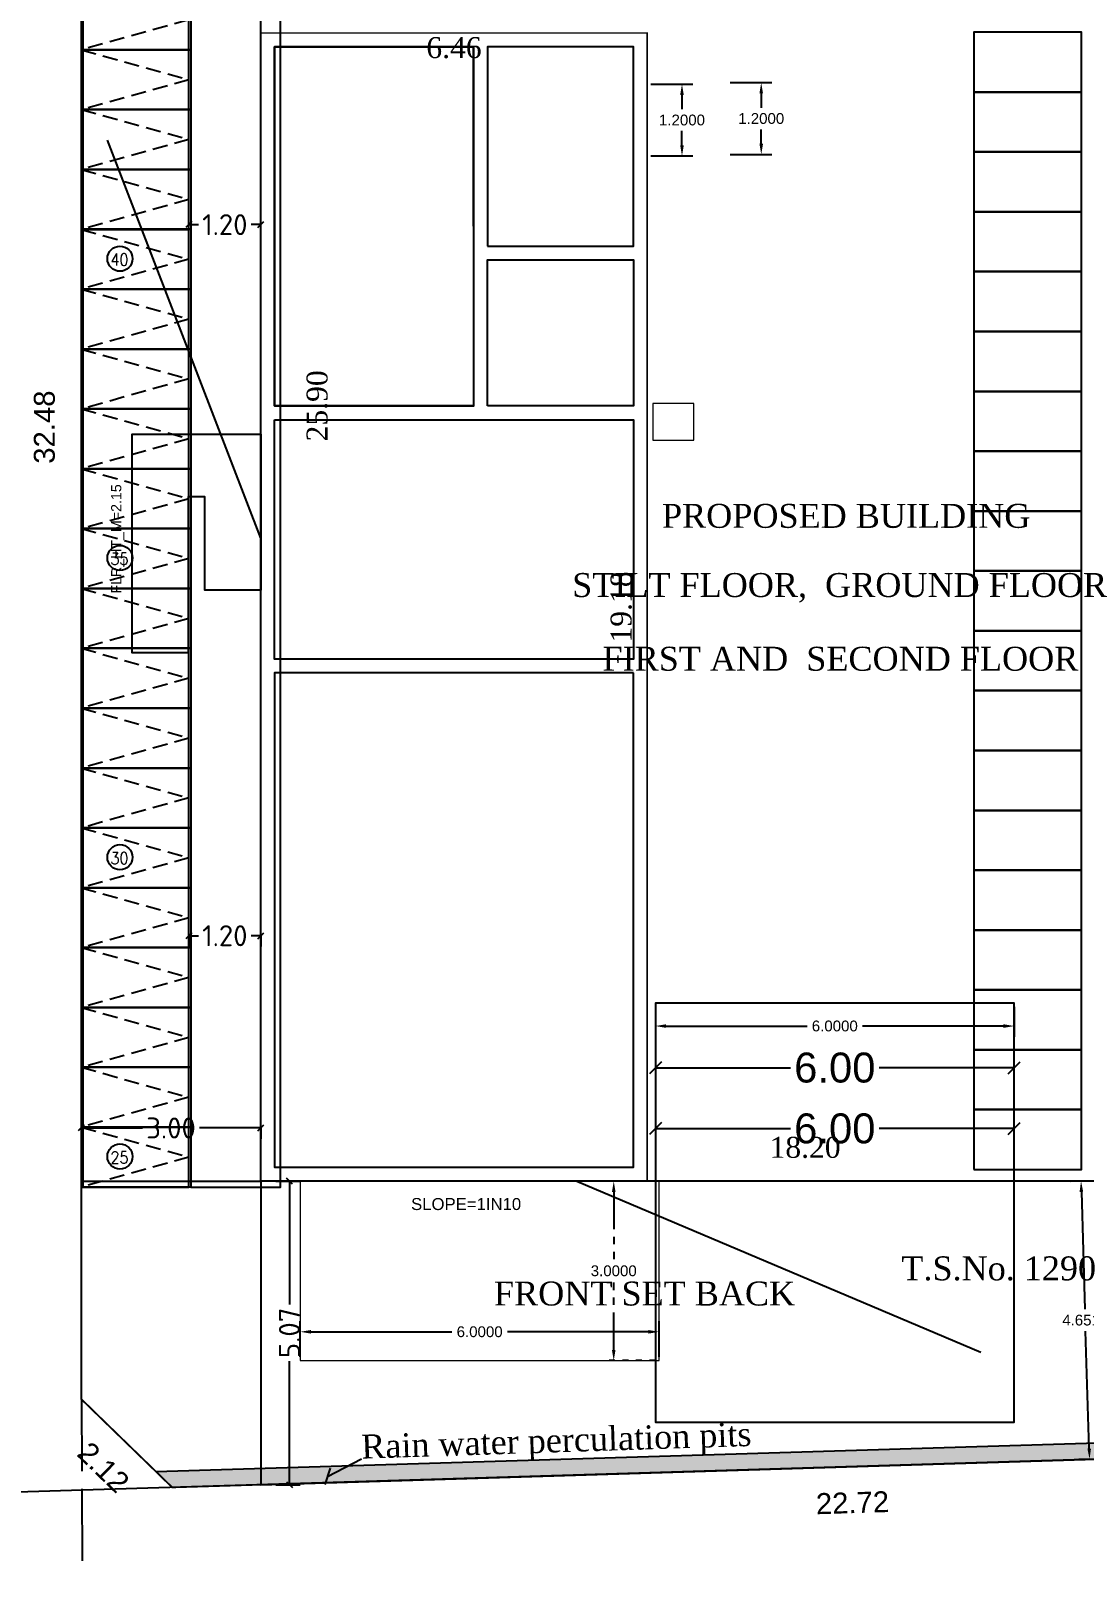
# Model space of a CAD drawing. Header units: metres. Extents: x 33037 to 87500, y -4470 to 25.
# Drawn here: x 87418 to 87435.62, y -4447.24 to -4421.55 of the extents above; entities that cross this region are included whole.
import ezdxf

# ---------------------------------------------------------------- set-up
doc = ezdxf.new("R2010")
doc.units = ezdxf.units.M
doc.header["$MEASUREMENT"] = 0
for name, pattern in [('ACAD_ISO02W100', [15, 12, -3]), ('DOT2', [0.125, 0, -0.125]), ('HIDDEN', [0.375, 0.25, -0.125]), ('PHANTOM2', [1.25, 0.625, -0.125, 0.125, -0.125, 0.125, -0.125])]:
    doc.linetypes.add(name, pattern=pattern)
for name, color, linetype in [('BLK_1_COVERED_AREA', 140, 'Continuous'), ('BLK_1_FLR_0_BLT_UP_AREA', 18, 'Continuous'), ('BLK_1_FLR_0_CARPET_AREA', 18, 'Continuous'), ('BLK_1_FLR_0_EXIT_WIDTH_DOOR', 2, 'Continuous'), ('BLK_1_FLR_0_EXIT_WIDTH_STAIR', 1, 'Continuous'), ('BLK_1_FLR_0_FIRESTAIR_1', 1, 'Continuous'), ('BLK_1_FLR_0_LIFT_1', 30, 'Continuous'), ('BLK_1_FLR_0_STAIR_1', 1, 'Continuous'), ('BLK_1_INTERNAL_VEHICULAR_ACCESS', 161, 'Continuous'), ('BLK_1_LVL_0_FRONT_SETBACK', 2, 'Continuous'), ('BLK_1_LVL_0_SIDE_SETBACK2', 102, 'Continuous'), ('DRIVE_WAY', 255, 'Continuous'), ('DRIVEWAY', 255, 'Continuous'), ('INVA-ELEVATION - 3', 8, 'Continuous'), ('PER_AISLE_WIDTH', 5, 'Continuous'), ('PLOT_BOUNDARY', 70, 'Continuous'), ('ROAD_WIDTH', 1, 'Continuous'), ('SURRENDER_ROAD_WIDTH', 2, 'Continuous'), ('TWO_WHEELER_DRIVEWAY_WAY', 6, 'Continuous')]:
    doc.layers.add(name, color=color, linetype=linetype)
for name, color, linetype, lineweight in [('BLK_1_FLR_0_DRINKING_WATER', 7, 'Continuous', 5), ('BLK_1_FLR_0_VEHICLE_RAMP_1', 1, 'Continuous', 0), ('BLK_1_LVL_0_BLDG_FOOT_PRINT', 1, 'Continuous', 5), ('NOTIFIED_ROAD', 183, 'Continuous', 13)]:
    doc.layers.add(name, color=color, linetype=linetype, lineweight=lineweight)
doc.layers.add('SHORTEST_DIST_TO_ROAD', color=6, linetype='Continuous', plot=False)
doc.layers.add('TWO_WHEELER_PARKING', color=2, linetype='Continuous', plot=False)
doc.styles.add('ARIAL', font='arial.ttf')
doc.styles.add('ISO Proportional', font='isocpeur.ttf')
doc.styles.add('ROMAND', font='romand.shx', dxfattribs={"width": 0.875})
doc.styles.add('ROMANS', font='times.ttf')
doc.styles.get("Standard").update_dxf_attribs({"font": 'arial.ttf'})
doc.dimstyles.new('boun', dxfattribs={"dimtxt": 0.35, "dimasz": 7, "dimexe": 0.18, "dimexo": 0.0625, "dimgap": 0.09, "dimtad": 0, "dimzin": 1, "dimdsep": 46, "dimtxsty": 'ARIAL', "dimblk": 'OBLIQUE', "dimcen": 0, "dimse1": 1, "dimse2": 1, "dimsd1": 1, "dimsd2": 1, "dimclrt": 256, "dimadec": 0, "dimazin": 0, "dimtfac": 1, "dimtofl": 0, "dimtmove": 2, "dimatfit": 3, "dimfxl": 0, "dimtolj": 1, "dimtzin": 0, "dimarcsym": 0})
doc.dimstyles.new('inner', dxfattribs={"dimtxt": 0.35, "dimasz": 7, "dimexe": 0.18, "dimexo": 0.0625, "dimgap": 0.09, "dimtad": 0, "dimzin": 1, "dimdsep": 46, "dimtxsty": 'ROMANS', "dimblk": 'OBLIQUE', "dimcen": 0, "dimse1": 1, "dimse2": 1, "dimsd1": 1, "dimsd2": 1, "dimclrt": 256, "dimadec": 0, "dimazin": 0, "dimtfac": 1, "dimtofl": 0, "dimtmove": 2, "dimatfit": 3, "dimfxl": 0, "dimtolj": 1, "dimtzin": 0, "dimarcsym": 0})
doc.dimstyles.new('SITE BOUND', dxfattribs={"dimtxt": 0.35, "dimasz": 0.1, "dimexe": 0.18, "dimexo": 0.0625, "dimgap": 0.09, "dimtad": 0, "dimtoh": 1, "dimzin": 0, "dimdsep": 46, "dimtxsty": 'ISO Proportional', "dimblk": 'OBLIQUE', "dimcen": 0.09, "dimclrd": 5, "dimclre": 5, "dimclrt": 7, "dimadec": 0, "dimazin": 0, "dimtfac": 1, "dimtofl": 0, "dimtmove": 2, "dimatfit": 3, "dimldrblk": 'OBLIQUE', "dimfxl": 0, "dimtolj": 1, "dimtzin": 0, "dimarcsym": 0})
doc.dimstyles.get("Standard").update_dxf_attribs({"dimtxt": 0.18, "dimasz": 0.18, "dimexe": 0.18, "dimexo": 0.0625, "dimgap": 0.09, "dimtad": 0, "dimtih": 1, "dimtoh": 1, "dimdec": 4, "dimzin": 0, "dimdsep": 46, "dimtxsty": 'Standard', "dimcen": 0.09, "dimadec": 0, "dimazin": 0, "dimtfac": 1, "dimtdec": 4, "dimtofl": 0, "dimtmove": 0, "dimatfit": 3, "dimfxl": 0, "dimtolj": 1, "dimtzin": 0, "dimarcsym": 0})
doc.dimstyles.new('Standard - 1', dxfattribs={"dimtxt": 0.7, "dimasz": 0.2, "dimexe": 0.18, "dimexo": 0.0625, "dimgap": 0.09, "dimtad": 0, "dimzin": 0, "dimdsep": 46, "dimtxsty": 'Standard', "dimblk": 'OBLIQUE', "dimcen": 0.09, "dimse1": 1, "dimse2": 1, "dimadec": 0, "dimazin": 0, "dimtfac": 1, "dimtofl": 0, "dimtmove": 0, "dimatfit": 3, "dimldrblk": 'OBLIQUE', "dimfxl": 0, "dimtolj": 1, "dimtzin": 0, "dimarcsym": 0})
doc.dimstyles.new('T-roman', dxfattribs={"dimtxt": 0.2, "dimasz": 0.2, "dimexe": 0.18, "dimexo": 0.0625, "dimgap": 0.09, "dimtad": 0, "dimtoh": 1, "dimzin": 0, "dimdsep": 46, "dimtxsty": 'ISO Proportional', "dimblk": 'OBLIQUE', "dimcen": 0.09, "dimclrd": 5, "dimclre": 2, "dimclrt": 7, "dimadec": 0, "dimazin": 0, "dimtfac": 1, "dimtofl": 0, "dimtmove": 2, "dimatfit": 3, "dimldrblk": 'OBLIQUE', "dimfxl": 0, "dimtolj": 1, "dimtzin": 0, "dimarcsym": 0})

# ---------------------------------------------------------------- blocks, each defined once
blk = doc.blocks.new('*D245')
at = {"layer": 'BLK_1_FLR_0_VEHICLE_RAMP_1', "color": 0, "lineweight": -2}
for p, q in [((87422.507, -4443.709), (87422.507, -4443.11)), ((87428.507, -4443.709), (87428.507, -4443.11)), ((87422.687, -4443.29), (87425.043, -4443.29)), ((87428.327, -4443.29), (87425.971, -4443.29))]:
    blk.add_line(p, q, dxfattribs=at)
at = {"layer": 'BLK_1_FLR_0_VEHICLE_RAMP_1', "color": 0}
for points in [[(87422.687, -4443.26), (87422.687, -4443.32), (87422.507, -4443.29)], [(87428.327, -4443.26), (87428.327, -4443.32), (87428.507, -4443.29)]]:
    blk.add_solid(points, dxfattribs=at)
at = {"layer": 'DEFPOINTS', "color": 0}
for p in [(87422.507, -4443.29), (87422.507, -4443.772), (87428.507, -4443.772)]:
    blk.add_point(p, dxfattribs=at)
at = {"layer": 'BLK_1_FLR_0_VEHICLE_RAMP_1', "color": 0, "insert": (87425.507, -4443.29), "char_height": 0.18, "attachment_point": 5}
blk.add_mtext('\\A1;6.0000', dxfattribs=at)
blk = doc.blocks.new('*D246')
at = {"layer": 'BLK_1_FLR_0_VEHICLE_RAMP_1', "color": 0, "linetype": 'DOT2', "lineweight": -2}
for p, q in [((87428.445, -4440.772), (87427.569, -4440.772)), ((87428.445, -4443.772), (87427.569, -4443.772))]:
    blk.add_line(p, q, dxfattribs=at)
at = {"layer": 'BLK_1_FLR_0_VEHICLE_RAMP_1', "color": 0, "linetype": 'PHANTOM2', "lineweight": -2}
for p, q in [((87427.749, -4440.952), (87427.749, -4442.09)), ((87427.749, -4443.592), (87427.749, -4442.454))]:
    blk.add_line(p, q, dxfattribs=at)
at = {"layer": 'BLK_1_FLR_0_VEHICLE_RAMP_1', "color": 0}
for points in [[(87427.719, -4440.952), (87427.779, -4440.952), (87427.749, -4440.772)], [(87427.719, -4443.592), (87427.779, -4443.592), (87427.749, -4443.772)]]:
    blk.add_solid(points, dxfattribs=at)
at = {"layer": 'DEFPOINTS', "color": 0}
for p in [(87427.749, -4440.772), (87428.507, -4440.772), (87428.507, -4443.772)]:
    blk.add_point(p, dxfattribs=at)
at = {"layer": 'BLK_1_FLR_0_VEHICLE_RAMP_1', "color": 0, "insert": (87427.749, -4442.272), "char_height": 0.18, "attachment_point": 5}
blk.add_mtext('\\A1;3.0000', dxfattribs=at)
blk = doc.blocks.new('*D247')
at = {"layer": 'DEFPOINTS', "color": 0}
for p in [(87428.445, -4437.801), (87434.445, -4437.801), (87434.445, -4438.182)]:
    blk.add_point(p, dxfattribs=at)
at = {"layer": 'DRIVEWAY', "color": 0, "lineweight": -2}
for p, q in [((87428.445, -4437.863), (87428.445, -4438.362)), ((87434.445, -4437.863), (87434.445, -4438.362)), ((87428.625, -4438.182), (87430.981, -4438.182)), ((87434.265, -4438.182), (87431.909, -4438.182))]:
    blk.add_line(p, q, dxfattribs=at)
at = {"layer": 'DRIVEWAY', "color": 0}
for points in [[(87428.625, -4438.152), (87428.625, -4438.212), (87428.445, -4438.182)], [(87434.265, -4438.152), (87434.265, -4438.212), (87434.445, -4438.182)]]:
    blk.add_solid(points, dxfattribs=at)
at = {"layer": 'DRIVEWAY', "color": 0, "insert": (87431.445, -4438.182), "char_height": 0.18, "attachment_point": 5}
blk.add_mtext('\\A1;6.0000', dxfattribs=at)
blk = doc.blocks.new('_Oblique')
at = {"color": 0, "linetype": 'ByBlock', "lineweight": -2}
blk.add_line((-0.5, -0.5), (0.5, 0.5), dxfattribs=at)
blk = doc.blocks.new('*D249')
at = {"layer": 'DEFPOINTS', "color": 0}
for p in [(87428.445, -4438.543), (87434.445, -4438.543), (87428.445, -4439.895)]:
    blk.add_point(p, dxfattribs=at)
at = {"layer": 'DRIVE_WAY', "color": 0, "lineweight": -2}
for p, q in [((87428.445, -4439.895), (87430.705, -4439.895)), ((87434.445, -4439.895), (87432.185, -4439.895))]:
    blk.add_line(p, q, dxfattribs=at)
at = {"layer": 'DRIVE_WAY', "color": 0, "lineweight": -2, "xscale": 0.2, "yscale": 0.2, "zscale": 0.2, "rotation": 180}
blk.add_blockref('_Oblique', (87428.445, -4439.895), dxfattribs=at)
at = {"layer": 'DRIVE_WAY', "color": 0, "lineweight": -2, "xscale": 0.2, "yscale": 0.2, "zscale": 0.2}
blk.add_blockref('_Oblique', (87434.445, -4439.895), dxfattribs=at)
at = {"layer": 'DRIVE_WAY', "color": 0, "lineweight": 25, "insert": (87431.445, -4439.895), "char_height": 0.5, "attachment_point": 5}
blk.add_mtext('\\A1;6.00', dxfattribs=at)
blk = doc.blocks.new('*D250')
at = {"layer": 'DEFPOINTS', "color": 0}
for p in [(87428.445, -4437.801), (87434.445, -4437.801), (87434.445, -4438.879)]:
    blk.add_point(p, dxfattribs=at)
at = {"layer": 'PER_AISLE_WIDTH', "color": 0, "lineweight": -2}
for p, q in [((87428.445, -4438.879), (87430.705, -4438.879)), ((87434.445, -4438.879), (87432.185, -4438.879))]:
    blk.add_line(p, q, dxfattribs=at)
at = {"layer": 'PER_AISLE_WIDTH', "color": 0, "lineweight": -2, "xscale": 0.2, "yscale": 0.2, "zscale": 0.2, "rotation": 180}
blk.add_blockref('_Oblique', (87428.445, -4438.879), dxfattribs=at)
at = {"layer": 'PER_AISLE_WIDTH', "color": 0, "lineweight": -2, "xscale": 0.2, "yscale": 0.2, "zscale": 0.2}
blk.add_blockref('_Oblique', (87434.445, -4438.879), dxfattribs=at)
at = {"layer": 'PER_AISLE_WIDTH', "color": 0, "insert": (87431.445, -4438.879), "char_height": 0.5, "attachment_point": 5}
blk.add_mtext('\\A1;6.00', dxfattribs=at)
blk = doc.blocks.new('*D333')
at = {"color": 5, "lineweight": -2}
for p, q in [((87422.097, -4440.772), (87422.507, -4440.772)), ((87422.327, -4440.772), (87422.327, -4442.833)), ((87422.327, -4445.844), (87422.327, -4443.783)), ((87422.097, -4445.844), (87422.507, -4445.844))]:
    blk.add_line(p, q, dxfattribs=at)
at = {"layer": 'DEFPOINTS', "color": 0}
for p in [(87421.847, -4440.772), (87421.847, -4445.844), (87422.327, -4445.844)]:
    blk.add_point(p, dxfattribs=at)
at = {"color": 5, "lineweight": -2, "xscale": 0.1, "yscale": 0.1, "zscale": 0.1}
for p, rotation in [((87422.327, -4440.772), 90), ((87422.327, -4445.844), 270)]:
    blk.add_blockref('_Oblique', p, dxfattribs=dict(at, rotation=rotation))
at = {"color": 7, "insert": (87422.327, -4443.308), "char_height": 0.35, "attachment_point": 5, "rotation": 90, "style": 'ISO Proportional'}
blk.add_mtext('\\A1;5.07', dxfattribs=at)
blk = doc.blocks.new('*D334')
at = {"color": 5, "lineweight": -2}
for p, q in [((87418.847, -4439.885), (87418.847, -4440.065)), ((87418.847, -4439.885), (87419.872, -4439.885)), ((87421.847, -4439.885), (87420.822, -4439.885)), ((87421.847, -4439.885), (87421.847, -4440.065))]:
    blk.add_line(p, q, dxfattribs=at)
at = {"layer": 'DEFPOINTS', "color": 0}
for p in [(87418.847, -4439.885), (87418.847, -4439.885), (87421.847, -4439.885)]:
    blk.add_point(p, dxfattribs=at)
at = {"color": 5, "lineweight": -2, "xscale": 0.1, "yscale": 0.1, "zscale": 0.1}
for p, rotation in [((87418.847, -4439.885), 179.9999975714383), ((87421.847, -4439.885), 359.9999975714384)]:
    blk.add_blockref('_Oblique', p, dxfattribs=dict(at, rotation=rotation))
at = {"color": 7, "insert": (87420.347, -4439.885), "char_height": 0.35, "attachment_point": 5, "rotation": 360, "style": 'ISO Proportional'}
blk.add_mtext('\\A1;3.00', dxfattribs=at)
blk = doc.blocks.new('*D284')
at = {"layer": 'DEFPOINTS', "color": 0}
for p in [(87421.847, -4414.871), (87421.847, -4440.772), (87422.792, -4440.772)]:
    blk.add_point(p, dxfattribs=at)
at = {"insert": (87422.792, -4427.821), "char_height": 0.35, "attachment_point": 5, "rotation": 90, "style": 'ROMANS'}
blk.add_mtext('\\A1;25.90', dxfattribs=at)
blk = doc.blocks.new('*D285')
at = {"layer": 'DEFPOINTS', "color": 0}
for p in [(87421.847, -4440.212), (87421.847, -4440.772), (87440.048, -4440.772)]:
    blk.add_point(p, dxfattribs=at)
at = {"insert": (87430.948, -4440.212), "char_height": 0.35, "attachment_point": 5, "style": 'ROMANS'}
blk.add_mtext('\\A1;18.20', dxfattribs=at)
blk = doc.blocks.new('2w')
at = {"layer": 'INVA-ELEVATION - 3'}
blk.add_lwpolyline([(-3.615, 0.069), (-1.815, 0.069), (-1.815, 1.069), (-3.615, 1.069)], close=True, dxfattribs=at)
at = {"layer": 'INVA-ELEVATION - 3', "linetype": 'HIDDEN'}
blk.add_lwpolyline([(-3.615, 1.069), (-1.815, 0.569), (-3.615, 0.069)], dxfattribs=at)
blk = doc.blocks.new('*D270')
at = {"color": 5, "lineweight": -2}
for p, q in [((87420.647, -4424.809), (87420.647, -4424.613)), ((87421.847, -4424.809), (87421.847, -4424.613)), ((87420.647, -4424.793), (87420.807, -4424.793)), ((87421.847, -4424.793), (87421.687, -4424.793))]:
    blk.add_line(p, q, dxfattribs=at)
at = {"layer": 'DEFPOINTS', "color": 0}
for p in [(87420.647, -4424.871), (87421.847, -4424.793), (87421.847, -4424.871)]:
    blk.add_point(p, dxfattribs=at)
at = {"color": 5, "lineweight": -2, "xscale": 0.1, "yscale": 0.1, "zscale": 0.1, "rotation": 180}
blk.add_blockref('_Oblique', (87420.647, -4424.793), dxfattribs=at)
at = {"color": 5, "lineweight": -2, "xscale": 0.1, "yscale": 0.1, "zscale": 0.1}
blk.add_blockref('_Oblique', (87421.847, -4424.793), dxfattribs=at)
at = {"color": 7, "insert": (87421.247, -4424.793), "char_height": 0.35, "attachment_point": 5, "style": 'ISO Proportional'}
blk.add_mtext('\\A1;1.20', dxfattribs=at)
blk = doc.blocks.new('*D271')
at = {"color": 5, "lineweight": -2}
for p, q in [((87420.647, -4436.673), (87420.647, -4436.853)), ((87420.647, -4436.673), (87420.807, -4436.673)), ((87421.847, -4436.673), (87421.687, -4436.673)), ((87421.847, -4436.673), (87421.847, -4436.853))]:
    blk.add_line(p, q, dxfattribs=at)
at = {"layer": 'DEFPOINTS', "color": 0}
for p in [(87420.647, -4436.66), (87421.847, -4436.66), (87421.847, -4436.673)]:
    blk.add_point(p, dxfattribs=at)
at = {"color": 5, "lineweight": -2, "xscale": 0.1, "yscale": 0.1, "zscale": 0.1, "rotation": 180}
blk.add_blockref('_Oblique', (87420.647, -4436.673), dxfattribs=at)
at = {"color": 5, "lineweight": -2, "xscale": 0.1, "yscale": 0.1, "zscale": 0.1}
blk.add_blockref('_Oblique', (87421.847, -4436.673), dxfattribs=at)
at = {"color": 7, "insert": (87421.247, -4436.673), "char_height": 0.35, "attachment_point": 5, "style": 'ISO Proportional'}
blk.add_mtext('\\A1;1.20', dxfattribs=at)
blk = doc.blocks.new('*D272')
at = {"layer": 'DEFPOINTS', "color": 0}
for p in [(87421.848, -4421.591), (87428.308, -4421.591), (87421.848, -4421.839)]:
    blk.add_point(p, dxfattribs=at)
at = {"insert": (87425.078, -4421.839), "char_height": 0.35, "attachment_point": 5, "style": 'ROMANS'}
blk.add_mtext('\\A1;6.46', dxfattribs=at)
blk = doc.blocks.new('*D273')
at = {"layer": 'DEFPOINTS', "color": 0}
for p in [(87428.308, -4421.591), (87427.875, -4440.772), (87428.308, -4440.772)]:
    blk.add_point(p, dxfattribs=at)
at = {"insert": (87427.875, -4431.181), "char_height": 0.35, "attachment_point": 5, "rotation": 90, "style": 'ROMANS'}
blk.add_mtext('\\A1;19.18', dxfattribs=at)
blk = doc.blocks.new('*D276')
at = {"layer": 'DEFPOINTS', "color": 0}
for p in [(87443.079, -4445.195), (87420.367, -4445.889), (87420.385, -4446.492)]:
    blk.add_point(p, dxfattribs=at)
at = {"insert": (87431.741, -4446.145), "char_height": 0.35, "attachment_point": 5, "rotation": 1.7502, "style": 'ARIAL'}
blk.add_mtext('\\A1;22.72', dxfattribs=at)
blk = doc.blocks.new('*D277')
at = {"layer": 'DEFPOINTS', "color": 0}
for p in [(87418.847, -4444.416), (87420.367, -4445.889), (87419.979, -4446.289)]:
    blk.add_point(p, dxfattribs=at)
at = {"insert": (87419.219, -4445.553), "char_height": 0.35, "attachment_point": 5, "rotation": 315.8751, "style": 'ARIAL'}
blk.add_mtext('\\A1;2.12', dxfattribs=at)
blk = doc.blocks.new('*D278')
at = {"layer": 'DEFPOINTS', "color": 0}
for p in [(87418.231, -4411.937), (87418.847, -4411.937), (87418.847, -4444.416)]:
    blk.add_point(p, dxfattribs=at)
at = {"insert": (87418.231, -4428.176), "char_height": 0.35, "attachment_point": 5, "rotation": 90, "style": 'ARIAL'}
blk.add_mtext('\\A1;32.48', dxfattribs=at)
blk = doc.blocks.new('*D358')
at = {"layer": 'DEFPOINTS', "color": 0}
for p in [(87435.562, -4440.772), (87435.704, -4445.421), (87435.704, -4445.421)]:
    blk.add_point(p, dxfattribs=at)
at = {"layer": 'SHORTEST_DIST_TO_ROAD', "color": 0, "lineweight": -2}
for p, q in [((87435.5, -4440.774), (87435.382, -4440.777)), ((87435.568, -4440.952), (87435.627, -4442.914)), ((87435.699, -4445.241), (87435.639, -4443.278)), ((87435.642, -4445.423), (87435.524, -4445.426))]:
    blk.add_line(p, q, dxfattribs=at)
at = {"layer": 'SHORTEST_DIST_TO_ROAD', "color": 0}
for points in [[(87435.598, -4440.951), (87435.538, -4440.952), (87435.562, -4440.772)], [(87435.729, -4445.24), (87435.669, -4445.242), (87435.704, -4445.421)]]:
    blk.add_solid(points, dxfattribs=at)
at = {"layer": 'SHORTEST_DIST_TO_ROAD', "color": 0, "insert": (87435.633, -4443.096), "char_height": 0.18, "attachment_point": 5}
blk.add_mtext('\\A1;4.6513', dxfattribs=at)
blk = doc.blocks.new('*D362')
at = {"layer": 'BLK_1_FLR_0_EXIT_WIDTH_STAIR', "color": 0, "lineweight": -2}
for p, q in [((87428.37, -4422.446), (87429.07, -4422.446)), ((87428.89, -4422.626), (87428.89, -4422.865)), ((87428.89, -4423.466), (87428.89, -4423.228)), ((87428.37, -4423.646), (87429.07, -4423.646))]:
    blk.add_line(p, q, dxfattribs=at)
at = {"layer": 'BLK_1_FLR_0_EXIT_WIDTH_STAIR', "color": 0}
for points in [[(87428.92, -4422.626), (87428.86, -4422.626), (87428.89, -4422.446)], [(87428.92, -4423.466), (87428.86, -4423.466), (87428.89, -4423.646)]]:
    blk.add_solid(points, dxfattribs=at)
at = {"layer": 'DEFPOINTS', "color": 0}
for p in [(87428.308, -4422.446), (87428.89, -4422.446), (87428.308, -4423.646)]:
    blk.add_point(p, dxfattribs=at)
at = {"layer": 'BLK_1_FLR_0_EXIT_WIDTH_STAIR', "color": 0, "insert": (87428.89, -4423.046), "char_height": 0.18, "attachment_point": 5}
blk.add_mtext('\\A1;1.2000', dxfattribs=at)
blk = doc.blocks.new('*D365')
at = {"layer": 'BLK_1_FLR_0_EXIT_WIDTH_DOOR', "color": 0, "lineweight": -2}
for p, q in [((87429.695, -4422.421), (87430.395, -4422.421)), ((87430.215, -4422.601), (87430.215, -4422.839)), ((87430.215, -4423.441), (87430.215, -4423.202)), ((87429.695, -4423.621), (87430.395, -4423.621))]:
    blk.add_line(p, q, dxfattribs=at)
at = {"layer": 'BLK_1_FLR_0_EXIT_WIDTH_DOOR', "color": 0}
for points in [[(87430.245, -4422.601), (87430.185, -4422.601), (87430.215, -4422.421)], [(87430.245, -4423.441), (87430.185, -4423.441), (87430.215, -4423.621)]]:
    blk.add_solid(points, dxfattribs=at)
at = {"layer": 'DEFPOINTS', "color": 0}
for p in [(87429.633, -4422.421), (87430.215, -4422.421), (87429.633, -4423.621)]:
    blk.add_point(p, dxfattribs=at)
at = {"layer": 'BLK_1_FLR_0_EXIT_WIDTH_DOOR', "color": 0, "insert": (87430.215, -4423.021), "char_height": 0.18, "attachment_point": 5}
blk.add_mtext('\\A1;1.2000', dxfattribs=at)

msp = doc.modelspace()

# ---------------------------------------------------------------- hatches: boundary and pattern name
h = msp.add_hatch()
h.set_pattern_fill('GRAVEL', color=0, scale=0.5)
h.set_pattern_definition([(228.012787504, (1121.955274, 123.860807), (-4, -4.5), [0.067268, -6.6595440235]), (184.969740728, (1121.910274, 123.810807), (6, 0.5), [0.115434, -11.4279623806]), (132.51044708, (1121.795274, 123.800807), (5, -5.5), [0.081394, -8.058016298]), (267.273689006, (1121.600274, 123.675807), (0.5, 10), [0.105119, -10.4067790208]), (292.833654178, (1121.595274, 123.570807), (-2.5, 6), [0.1030775, -10.204686564]), (357.273689006, (1121.635274, 123.475807), (-10, 0.5), [0.105119, -10.4067790208]), (37.694240467, (1121.740274, 123.470807), (-6.5, -5), [0.1390145, -13.7624242745]), (72.255328375, (1121.850274, 123.555807), (3.5, 11), [0.131244, -12.9931607484]), (121.429565615, (1121.890274, 123.680807), (-4, 6.5), [0.105475, -10.442036555]), (175.23635831, (1121.835274, 123.770807), (5.5, -0.5), [0.120416, -5.9003812894]), (222.397437798, (1121.715274, 123.780807), (-6, -5.5), [0.155724, -15.4166875024]), (138.814074834, (1122.095274, 123.670807), (-3.5, 3), [0.0531505, -5.2619224064]), (171.46923439, (1122.055274, 123.705807), (6.5, -1), [0.1011185, -10.010755708]), (225, (1121.95527, 123.7208), (-1e-16, -0.5), [0.0707105, -0.6363962812]), (203.19859051, (1121.920274, 123.78081), (2.5, 1), [0.038079, -3.769807553]), (291.80140949, (1121.88527, 123.76581), (-0.5, 1.5), [0.0538515, -2.6387309036]), (30.96375653, (1121.90527, 123.71581), (1.5, 1), [0.0874645, -2.8280114474]), (161.56505118, (1121.98027, 123.7608), (1, -0.5), [0.0632455, -1.51789333]), (16.389540334, (1121.595274, 123.765807), (5, 1.5), [0.0886, -8.7714225733]), (70.34617594, (1121.680274, 123.790807), (-2, -5.500000000002), [0.0743305, -7.3587038737]), (293.19859051, (1121.980274, 123.86081), (-1, 2.5), [0.0761575, -3.731729053]), (343.610459666, (1122.010274, 123.790807), (-5, 1.5), [0.0886, -8.7714225733]), (339.44395478, (1121.595274, 123.455807), (-2.5, 1), [0.08544, -4.1865618727]), (294.77514057, (1121.675274, 123.425807), (-2.5, 5.5), [0.071589, -7.0873215316]), (66.80140949, (1121.985274, 123.36081), (1, 2.5), [0.0761575, -3.731729053]), (17.354024636, (1122.015274, 123.430807), (-6.5, -2), [0.0838155, -8.297711807]), (69.44395478, (1121.740274, 123.360807), (-1, -2.5), [0.04272, -4.2292818727]), (101.30993247, (1121.95527, 123.36081), (-0.5, 2), [0.025495, -2.5240147568]), (165.96375653, (1121.95027, 123.38581), (1.5, -0.5), [0.1030775, -1.9584753128]), (186.009005957, (1121.850274, 123.410807), (5, 0.5), [0.095525, -9.4569615873]), (303.69006753, (1121.90527, 123.67081), (-0.5, 1), [0.072111, -1.7306646377]), (353.157226587, (1121.945274, 123.610807), (8.5, -1), [0.125897, -12.463781312]), (60.9453959, (1122.070274, 123.595807), (-2, -3.5), [0.051478, -5.0963370705]), (90, (1122.09527, 123.6408), (-0.5, 0.5), [0.03, -0.47]), (120.256437164, (1121.840274, 123.425807), (2, -3.5), [0.069462, -6.8767599947]), (48.012787504, (1121.805274, 123.485807), (4, 4.5), [0.134536, -6.5922760235]), (0, (1121.89527, 123.5858), (0.5, 0.5), [0.13, -0.37]), (325.30484647, (1122.025274, 123.585807), (5, -3.5), [0.079057, -7.8266371504]), (254.0546041, (1122.090274, 123.54081), (-0.5, -2), [0.072801, -3.5672539446]), (207.645975364, (1122.070274, 123.470807), (-9.5, -5), [0.1185325, -11.734737091]), (175.42607874, (1121.965274, 123.415807), (-6.5, 0.5), [0.1253995, -12.414536704])])
h.paths.add_polyline_path([(87440.04754, -4445.28797), (87440.04754, -4445.01526), (87420.0942, -4445.62497), (87420.36678, -4445.88935)])
h.paths.add_polyline_path([(87423.40841, -4445.67456), (87430.05317, -4445.4575), (87430.0269, -4444.65332), (87423.38214, -4444.87037)], flags=9)

# ---------------------------------------------------------------- linework, layer by layer
at = {"color": 0, "linetype": 'ACAD_ISO02W100', "ltscale": 0.1}
msp.add_line((87418.84749, -4444.41577), (87418.91389, -4455.37186), dxfattribs=at)
at = {"color": 0}
for points, const_width in [([(87418.8475, -4411.93662), (87418.84749, -4444.41577), (87420.36678, -4445.88935), (87443.07854, -4445.19535), (87443.1129, -4411.221)], 0.03), ([(87421.84749, -4416.57824), (87438.35301, -4416.57824), (87438.35301, -4440.7716), (87421.84749, -4440.7716)], 0.025)]:
    msp.add_lwpolyline(points, close=True, dxfattribs=dict(at, const_width=const_width))
at = {"color": 0, "linetype": 'ACAD_ISO02W100', "ltscale": 0.1, "const_width": 0.025}
for points in [[(87421.84749, -4414.87114), (87421.84749, -4440.7716), (87440.04754, -4440.7716), (87440.04754, -4414.87114)], [(87421.84755, -4421.59137), (87428.30777, -4421.59137), (87428.30777, -4440.7716), (87421.84755, -4440.7716)]]:
    msp.add_lwpolyline(points, close=True, dxfattribs=at)
at = {"color": 0}
msp.add_lwpolyline([(87420.0942, -4445.62497), (87440.04754, -4445.01526)], dxfattribs=at)
for centre in [(87419.49279, -4425.36195), (87419.49279, -4430.36195), (87419.49279, -4435.36195), (87419.49279, -4440.36195)]:
    msp.add_circle(centre, 0.21054, dxfattribs=at)
at = {"layer": 'BLK_1_COVERED_AREA'}
msp.add_lwpolyline([(87421.84749, -4416.57824), (87438.35301, -4416.57824), (87438.35301, -4440.7716), (87421.84749, -4440.7716)], close=True, dxfattribs=at)
at = {"layer": 'BLK_1_FLR_0_BLT_UP_AREA', "color": 18}
msp.add_lwpolyline([(87421.84752, -4416.57824), (87438.35299, -4416.57824), (87438.35301, -4440.7716), (87421.84755, -4440.7716)], close=True, dxfattribs=at)
at = {"layer": 'BLK_1_FLR_0_CARPET_AREA', "color": 18}
for points in [[(87425.40255, -4427.82141), (87422.07754, -4427.82141), (87422.07754, -4421.82137), (87425.40255, -4421.82137)], [(87425.63752, -4425.15141), (87428.07747, -4425.15141), (87428.07747, -4421.82137), (87425.63752, -4421.82137)], [(87422.07749, -4428.05141), (87428.07777, -4428.05141), (87428.07777, -4432.05135), (87422.07749, -4432.05135)], [(87428.07777, -4432.28136), (87422.0775, -4432.28136), (87422.0775, -4440.5416), (87428.07777, -4440.5416)]]:
    msp.add_lwpolyline(points, close=True, dxfattribs=at)
at = {"layer": 'BLK_1_FLR_0_DRINKING_WATER'}
msp.add_lwpolyline([(87428.40196, -4427.78323), (87428.40196, -4428.39203), (87429.08981, -4428.39203), (87429.08981, -4427.78323)], close=True, dxfattribs=at)
at = {"layer": 'BLK_1_FLR_0_FIRESTAIR_1', "linetype": 'Continuous'}
msp.add_lwpolyline([(87421.84749, -4430.90232), (87420.91249, -4430.90232), (87420.91249, -4429.33832), (87420.63105, -4429.33832), (87420.63105, -4431.94499), (87419.69699, -4431.94557), (87419.69699, -4428.29602), (87421.84749, -4428.29602)], close=True, dxfattribs=at)
at = {"layer": 'BLK_1_FLR_0_LIFT_1'}
msp.add_lwpolyline([(87425.63752, -4427.82141), (87425.63752, -4425.38141), (87428.07742, -4425.38141), (87428.07742, -4427.82141)], close=True, dxfattribs=at)
at = {"layer": 'BLK_1_FLR_0_STAIR_1', "linetype": 'Continuous'}
msp.add_lwpolyline([(87422.07746, -4427.82141), (87425.40752, -4427.82141), (87425.40507, -4421.82137), (87422.07501, -4421.82137)], close=True, dxfattribs=at)
at = {"layer": 'BLK_1_FLR_0_VEHICLE_RAMP_1'}
msp.add_lwpolyline([(87422.50719, -4443.7716), (87428.50719, -4443.7716), (87428.50719, -4440.7716), (87422.50719, -4440.7716)], close=True, dxfattribs=at)
at = {"layer": 'BLK_1_INTERNAL_VEHICULAR_ACCESS'}
for points in [[(87421.84755, -4430.02879), (87419.28753, -4423.38165)], [(87427.13268, -4440.7716), (87433.88767, -4443.63277)]]:
    msp.add_lwpolyline(points, dxfattribs=at)
at = {"layer": 'BLK_1_LVL_0_BLDG_FOOT_PRINT'}
msp.add_lwpolyline([(87421.84749, -4416.57824), (87438.35301, -4416.57824), (87438.35301, -4440.7716), (87421.84749, -4440.7716)], close=True, dxfattribs=at)
at = {"layer": 'BLK_1_LVL_0_FRONT_SETBACK'}
msp.add_lwpolyline([(87438.35301, -4440.7716), (87421.84749, -4440.7716), (87421.84749, -4445.8441), (87438.35301, -4445.33975)], close=True, dxfattribs=at)
at = {"layer": 'BLK_1_LVL_0_SIDE_SETBACK2', "linetype": 'ByBlock'}
msp.add_lwpolyline([(87421.84749, -4416.57824), (87418.8475, -4416.57824), (87418.84749, -4440.7716), (87421.84749, -4440.7716)], close=True, dxfattribs=at)
at = {"layer": 'DRIVE_WAY'}
msp.add_lwpolyline([(87434.44469, -4437.80057), (87428.44469, -4437.80057), (87428.44469, -4444.80057), (87434.44469, -4444.80057)], close=True, dxfattribs=at)
at = {"layer": 'DRIVEWAY', "color": 255}
msp.add_lwpolyline([(87428.44469, -4444.80057), (87434.44469, -4444.80057), (87434.44469, -4437.80057), (87428.44469, -4437.80057)], close=True, dxfattribs=at)
at = {"layer": 'NOTIFIED_ROAD', "color": 1}
msp.add_lwpolyline([(87408.64351, -4446.24757), (87409.29406, -4467.53763), (87447.42405, -4466.37251), (87446.7735, -4445.08244)], close=True, dxfattribs=at)
at = {"layer": 'PER_AISLE_WIDTH'}
msp.add_lwpolyline([(87434.44469, -4437.80057), (87428.44469, -4437.80057), (87428.44469, -4444.80057), (87434.44469, -4444.80057)], close=True, dxfattribs=at)
at = {"layer": 'PLOT_BOUNDARY', "linetype": 'ByBlock'}
msp.add_lwpolyline([(87418.8475, -4411.93662), (87443.1129, -4411.221), (87443.07854, -4445.19535), (87420.36678, -4445.88935), (87418.84749, -4444.41577)], close=True, dxfattribs=at)
at = {"layer": 'ROAD_WIDTH', "color": 1}
msp.add_lwpolyline([(87408.64351, -4446.24757), (87409.29406, -4467.53763), (87447.42405, -4466.37251), (87446.7735, -4445.08244)], close=True, dxfattribs=at)
at = {"layer": 'SURRENDER_ROAD_WIDTH'}
msp.add_lwpolyline([(87408.64351, -4446.24757), (87409.29406, -4467.53763), (87447.42405, -4466.37251), (87446.7735, -4445.08244)], close=True, dxfattribs=at)
at = {"layer": 'TWO_WHEELER_DRIVEWAY_WAY'}
msp.add_lwpolyline([(87422.178, -4414.87114), (87420.678, -4414.87114), (87420.678, -4440.87114), (87422.178, -4440.87114)], close=True, dxfattribs=at)
at = {"layer": 'TWO_WHEELER_PARKING', "linetype": 'Continuous'}
for points in [[(87420.678, -4421.87114), (87418.878, -4421.87114), (87418.878, -4420.87114), (87420.678, -4420.87114)], [(87433.76761, -4422.57824), (87435.56761, -4422.57824), (87435.56761, -4421.57824), (87433.76761, -4421.57824)], [(87420.678, -4422.87114), (87418.878, -4422.87114), (87418.878, -4421.87114), (87420.678, -4421.87114)], [(87433.76761, -4423.57824), (87435.56761, -4423.57824), (87435.56761, -4422.57824), (87433.76761, -4422.57824)], [(87420.678, -4423.87114), (87418.878, -4423.87114), (87418.878, -4422.87114), (87420.678, -4422.87114)], [(87433.76761, -4424.57824), (87435.56761, -4424.57824), (87435.56761, -4423.57824), (87433.76761, -4423.57824)], [(87420.678, -4424.87114), (87418.878, -4424.87114), (87418.878, -4423.87114), (87420.678, -4423.87114)], [(87433.76761, -4425.57824), (87435.56761, -4425.57824), (87435.56761, -4424.57824), (87433.76761, -4424.57824)], [(87420.678, -4425.87114), (87418.878, -4425.87114), (87418.878, -4424.87114), (87420.678, -4424.87114)], [(87433.76761, -4426.57824), (87435.56761, -4426.57824), (87435.56761, -4425.57824), (87433.76761, -4425.57824)], [(87420.678, -4426.87114), (87418.878, -4426.87114), (87418.878, -4425.87114), (87420.678, -4425.87114)], [(87433.76761, -4427.57824), (87435.56761, -4427.57824), (87435.56761, -4426.57824), (87433.76761, -4426.57824)], [(87420.678, -4427.87114), (87418.878, -4427.87114), (87418.878, -4426.87114), (87420.678, -4426.87114)], [(87433.76761, -4428.57824), (87435.56761, -4428.57824), (87435.56761, -4427.57824), (87433.76761, -4427.57824)], [(87420.678, -4428.87114), (87418.878, -4428.87114), (87418.878, -4427.87114), (87420.678, -4427.87114)], [(87433.76761, -4429.57824), (87435.56761, -4429.57824), (87435.56761, -4428.57824), (87433.76761, -4428.57824)], [(87420.678, -4429.87114), (87418.878, -4429.87114), (87418.878, -4428.87114), (87420.678, -4428.87114)], [(87433.76761, -4430.57824), (87435.56761, -4430.57824), (87435.56761, -4429.57824), (87433.76761, -4429.57824)], [(87420.678, -4430.87114), (87418.878, -4430.87114), (87418.878, -4429.87114), (87420.678, -4429.87114)], [(87433.76761, -4431.57824), (87435.56761, -4431.57824), (87435.56761, -4430.57824), (87433.76761, -4430.57824)], [(87420.678, -4431.87114), (87418.878, -4431.87114), (87418.878, -4430.87114), (87420.678, -4430.87114)], [(87433.76761, -4432.57824), (87435.56761, -4432.57824), (87435.56761, -4431.57824), (87433.76761, -4431.57824)], [(87420.678, -4432.87114), (87418.878, -4432.87114), (87418.878, -4431.87114), (87420.678, -4431.87114)], [(87433.76761, -4433.57824), (87435.56761, -4433.57824), (87435.56761, -4432.57824), (87433.76761, -4432.57824)], [(87420.678, -4433.87114), (87418.878, -4433.87114), (87418.878, -4432.87114), (87420.678, -4432.87114)], [(87433.76761, -4434.57824), (87435.56761, -4434.57824), (87435.56761, -4433.57824), (87433.76761, -4433.57824)], [(87420.678, -4434.87114), (87418.878, -4434.87114), (87418.878, -4433.87114), (87420.678, -4433.87114)], [(87433.76761, -4435.57824), (87435.56761, -4435.57824), (87435.56761, -4434.57824), (87433.76761, -4434.57824)], [(87420.678, -4435.87114), (87418.878, -4435.87114), (87418.878, -4434.87114), (87420.678, -4434.87114)], [(87433.76761, -4436.57824), (87435.56761, -4436.57824), (87435.56761, -4435.57824), (87433.76761, -4435.57824)], [(87420.678, -4436.87114), (87418.878, -4436.87114), (87418.878, -4435.87114), (87420.678, -4435.87114)], [(87433.76761, -4437.57824), (87435.56761, -4437.57824), (87435.56761, -4436.57824), (87433.76761, -4436.57824)], [(87420.678, -4437.87114), (87418.878, -4437.87114), (87418.878, -4436.87114), (87420.678, -4436.87114)], [(87433.76761, -4438.57824), (87435.56761, -4438.57824), (87435.56761, -4437.57824), (87433.76761, -4437.57824)], [(87420.678, -4438.87114), (87418.878, -4438.87114), (87418.878, -4437.87114), (87420.678, -4437.87114)], [(87433.76761, -4439.57824), (87435.56761, -4439.57824), (87435.56761, -4438.57824), (87433.76761, -4438.57824)], [(87420.678, -4439.87114), (87418.878, -4439.87114), (87418.878, -4438.87114), (87420.678, -4438.87114)], [(87433.76761, -4440.57824), (87435.56761, -4440.57824), (87435.56761, -4439.57824), (87433.76761, -4439.57824)], [(87420.678, -4440.87114), (87418.878, -4440.87114), (87418.878, -4439.87114), (87420.678, -4439.87114)]]:
    msp.add_lwpolyline(points, close=True, dxfattribs=at)

# ---------------------------------------------------------------- block references
at = {"color": 0}
for p in [(87422.4622, -4421.94053), (87422.4622, -4422.94053), (87422.4622, -4423.94053), (87422.4622, -4424.94053), (87422.4622, -4425.94053), (87422.4622, -4426.94053), (87422.4622, -4427.94053), (87422.4622, -4428.94053), (87422.4622, -4429.94053), (87422.4622, -4430.94053), (87422.4622, -4431.94053), (87422.4622, -4432.94053), (87422.4622, -4433.94053), (87422.4622, -4434.94053), (87422.4622, -4435.94053), (87422.4622, -4436.94053), (87422.4622, -4437.94053), (87422.4622, -4438.94053), (87422.4622, -4439.94053), (87422.4622, -4440.94053)]:
    msp.add_blockref('2w', p, dxfattribs=at)

# ---------------------------------------------------------------- texts
at = {"color": 0, "style": 'ROMAND', "width": 0.875}
for s, p in [('40', (87419.33514, -4425.47767)), ('35', (87419.33514, -4430.47767)), ('30', (87419.33514, -4435.47767)), ('25', (87419.33514, -4440.47767))]:
    msp.add_text(s, height=0.2, dxfattribs=at).set_placement(p)
at = {"color": 0, "style": 'ROMANS'}
for s, p in [('PROPOSED BUILDING', (87428.55594, -4429.85846)), ('STILT FLOOR,  GROUND FLOOR', (87427.05382, -4431.0139)), ('FIRST AND  SECOND FLOOR', (87427.56098, -4432.24516)), ('T.S.No. 1290', (87432.55775, -4442.42987)), ('FRONT SET BACK', (87425.74705, -4442.85063))]:
    msp.add_text(s, height=0.4, dxfattribs=at).set_placement(p)
msp.add_text('Rain water perculation pits', height=0.4, rotation=1.870955, dxfattribs=at).set_placement((87423.53394, -4445.4099))
at = {"layer": 'BLK_1_FLR_0_FIRESTAIR_1', "linetype": 'Continuous', "insert": (87419.56479, -4430.0442), "char_height": 0.17, "width": 2.1709, "attachment_point": 8, "rotation": 90}
msp.add_mtext('FLR_HT_M=2.15', dxfattribs=at)
at = {"layer": 'BLK_1_FLR_0_VEHICLE_RAMP_1', "insert": (87425.28081, -4441.05567), "char_height": 0.2, "width": 5.4, "attachment_point": 2}
msp.add_mtext('SLOPE=1IN10', dxfattribs=at)

# ---------------------------------------------------------------- dimensions: what is measured, and where the dimension line sits
at = {"color": 0}
for p1, p2, distance, dimstyle, picture, middle in [((87418.84749, -4444.41577), (87418.8475, -4411.93662), 0.61617, 'boun', '*D278', (87418.23133, -4428.17619)), ((87421.84749, -4414.87114), (87421.84749, -4440.7716), 0.94417, 'inner', '*D284', (87422.79166, -4427.82137)), ((87428.30777, -4421.59137), (87421.84755, -4421.59137), 0.24761, 'inner', '*D272', (87425.07766, -4421.83897)), ((87428.30777, -4421.59137), (87428.30777, -4440.7716), -0.43235, 'inner', '*D273', (87427.87543, -4431.18149)), ((87420.64749, -4424.87114), (87421.84749, -4424.87114), 0.07768, 'SITE BOUND', '*D270', (87421.24749, -4424.79346)), ((87420.64749, -4436.66039), (87421.84749, -4436.66039), -0.01236, 'SITE BOUND', '*D271', (87421.24749, -4436.67275)), ((87421.84749, -4439.88521), (87418.84749, -4439.88521), 0, 'SITE BOUND', '*D334', (87420.34749, -4439.88521)), ((87440.04754, -4440.7716), (87421.84749, -4440.7716), -0.55963, 'inner', '*D285', (87430.94752, -4440.21198)), ((87421.84749, -4440.7716), (87421.84749, -4445.8441), 0.4797, 'SITE BOUND', '*D333', (87422.32719, -4443.30785)), ((87418.84749, -4444.41577), (87420.36678, -4445.88935), -0.55742, 'boun', '*D277', (87419.21905, -4445.55269)), ((87443.07854, -4445.19535), (87420.36678, -4445.88935), 0.60262, 'boun', '*D276', (87431.74107, -4446.14469))]:
    dim = msp.add_aligned_dim(p1=p1, p2=p2, distance=distance, dimstyle=dimstyle, dxfattribs=at)
    dim.commit()
    dim.dimension.update_dxf_attribs({"geometry": picture, "text_midpoint": middle})
at = {"layer": 'BLK_1_FLR_0_EXIT_WIDTH_DOOR'}
dim = msp.add_aligned_dim(p1=(87429.63288, -4423.62057), p2=(87429.63288, -4422.42057), distance=-0.58214, dimstyle='Standard', dxfattribs=at)
dim.commit()
dim.dimension.update_dxf_attribs({"geometry": '*D365', "text_midpoint": (87430.21502, -4423.02057)})
at = {"layer": 'BLK_1_FLR_0_EXIT_WIDTH_STAIR'}
dim = msp.add_aligned_dim(p1=(87428.30777, -4423.64645), p2=(87428.30777, -4422.44645), distance=-0.58214, dimstyle='Standard', dxfattribs=at)
dim.commit()
dim.dimension.update_dxf_attribs({"geometry": '*D362', "text_midpoint": (87428.88991, -4423.04645)})
at = {"layer": 'BLK_1_FLR_0_VEHICLE_RAMP_1', "color": 1}
dim = msp.add_aligned_dim(p1=(87428.50719, -4443.7716), p2=(87428.50719, -4440.7716), distance=0.75869, dimstyle='Standard', override={"dimfxl": 0, "dimarcsym": 2}, dxfattribs=at)
dim.commit()
dim.dimension.update_dxf_attribs({"geometry": '*D246', "text_midpoint": (87427.7485, -4442.2716)})
at = {"layer": 'BLK_1_FLR_0_VEHICLE_RAMP_1', "color": 2}
dim = msp.add_aligned_dim(p1=(87428.50719, -4443.7716), p2=(87422.50719, -4443.7716), distance=-0.48156, dimstyle='Standard', dxfattribs=at)
dim.commit()
dim.dimension.update_dxf_attribs({"geometry": '*D245', "text_midpoint": (87425.50719, -4443.29005)})
at = {"layer": 'DRIVE_WAY', "color": 255, "lineweight": 25}
dim = msp.add_aligned_dim(p1=(87434.44469, -4438.54322), p2=(87428.44469, -4438.54322), distance=1.35134, dimstyle='Standard - 1', override={"dimtxt": 0.5, "dimfxl": 2, "dimfxlon": 1, "dimarcsym": 1}, dxfattribs=at)
dim.commit()
dim.dimension.update_dxf_attribs({"geometry": '*D249', "text_midpoint": (87431.44469, -4439.89456)})
at = {"layer": 'DRIVEWAY', "color": 1}
dim = msp.add_aligned_dim(p1=(87428.44469, -4437.80057), p2=(87434.44469, -4437.80057), distance=-0.38192, dimstyle='Standard', dxfattribs=at)
dim.commit()
dim.dimension.update_dxf_attribs({"geometry": '*D247', "text_midpoint": (87431.44469, -4438.1825)})
at = {"layer": 'PER_AISLE_WIDTH'}
dim = msp.add_aligned_dim(p1=(87428.44469, -4437.80057), p2=(87434.44469, -4437.80057), distance=-1.07881, dimstyle='Standard - 1', override={"dimtxt": 0.5, "dimfxl": 2, "dimfxlon": 1, "dimarcsym": 1}, dxfattribs=at)
dim.commit()
dim.dimension.update_dxf_attribs({"geometry": '*D250', "text_midpoint": (87431.44469, -4438.87938)})
at = {"layer": 'SHORTEST_DIST_TO_ROAD', "color": 1}
dim = msp.add_aligned_dim(p1=(87435.56202, -4440.7716), p2=(87435.70409, -4445.42069), distance=0, dimstyle='Standard', dxfattribs=at)
dim.commit()
dim.dimension.update_dxf_attribs({"geometry": '*D358', "text_midpoint": (87435.63305, -4443.09615)})

# ---------------------------------------------------------------- leaders
at = {"color": 0}
msp.add_leader([(87422.96394, -4445.70479), (87423.53394, -4445.4099)], dimstyle='T-roman', override={"dimgap": 0.09, "dimtad": 0}, dxfattribs=at)

doc.saveas('drawing.dxf')
